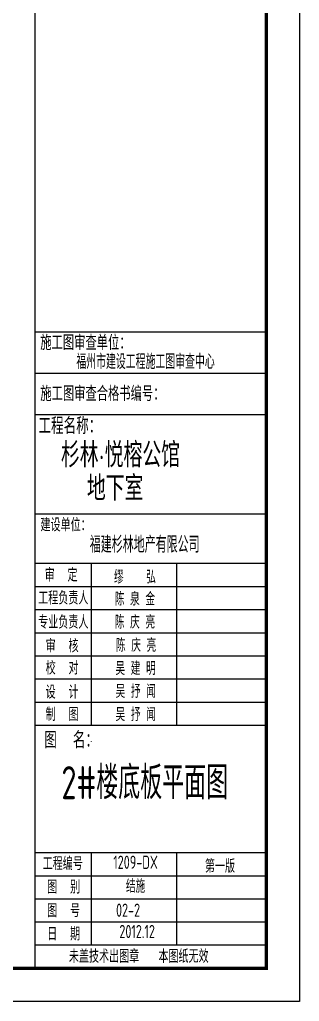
# Model space of a CAD drawing. Extents: x 627893 to 789462, y -407363 to 145317.
# Drawn here: x 733535 to 742006, y -4740 to 24960 of the extents above; entities that cross this region are included whole.
import ezdxf
from ezdxf.enums import TextEntityAlignment as Align

# ---------------------------------------------------------------- set-up
doc = ezdxf.new("R2010")
doc.units = 0
doc.header["$LTSCALE"] = 100
doc.layers.add('PUB_TITLE', color=4, linetype='CONTINUOUS')
doc.layers.add('TEXT', color=2, linetype='CONTINUOUS')
doc.styles.add('HZ', font='tssdeng.shx', dxfattribs={"width": 0.7, "bigfont": 'tssdchn.shx'})
doc.styles.add('HZTXT2', font='tssdeng.shx', dxfattribs={"width": 0.7, "bigfont": 'tssdchn.shx'})
doc.styles.get("Standard").update_dxf_attribs({"font": 'tssdeng.shx', "width": 0.7, "bigfont": 'tssdchn.shx'})
doc.styles.add('tssd_rein', font='tssdeng.shx', dxfattribs={"width": 0.7, "bigfont": 'hztxt.shx'})

msp = doc.modelspace()

# ---------------------------------------------------------------- linework, layer by layer
at = {"layer": 'PUB_TITLE'}
for p, q in [((734005.8, -3740.1), (734005.8, 53659.9)), ((734005.8, 15513.8), (741005.8, 15513.8)), ((734005.8, 14263.8), (741005.8, 14263.8)), ((734005.8, 13013.8), (741005.8, 13013.8)), ((734005.8, 10013.8), (741005.8, 10013.8)), ((734005.8, 8513.8), (741005.8, 8513.8)), ((735696.4, 8513.8), (735696.4, 3613.9)), ((738283.1, 8513.8), (738283.1, 3613.9)), ((734005.8, 7813.8), (741005.8, 7813.8)), ((734005.8, 7113.8), (741005.8, 7113.8)), ((734005.8, 6413.8), (741005.8, 6413.8)), ((734005.8, 5713.9), (741005.8, 5713.9)), ((734005.8, 5013.9), (741005.8, 5013.9)), ((734005.8, 4313.9), (741005.8, 4313.9)), ((734005.8, 3613.9), (741005.8, 3613.9)), ((735696.4, 3118.9), (735696.4, 3113.9)), ((734005.8, -240.1), (741005.8, -240.1)), ((735696.4, -240.1), (735696.4, -3040.1)), ((738283.1, -240.1), (738283.1, -3040.1)), ((734005.8, -940.1), (741005.8, -940.1)), ((741005.8, -1281.4), (741005.8, -2340.1)), ((734005.8, -1640.1), (741005.8, -1640.1)), ((741005.8, -2340.1), (734005.8, -2340.1)), ((741005.8, -3040.1), (734005.8, -3040.1))]:
    msp.add_line(p, q, dxfattribs=at)
msp.add_lwpolyline([(657905.8, -4740.1), (657905.8, 54659.9), (742005.8, 54659.9), (742005.8, -4740.1)], close=True, dxfattribs=at)
at = {"layer": 'PUB_TITLE', "const_width": 100}
msp.add_lwpolyline([(660405.8, -3740.1), (741005.8, -3740.1), (741005.8, 53659.9), (660405.8, 53659.9)], close=True, dxfattribs=at)

# ---------------------------------------------------------------- texts
at = {"layer": 'PUB_TITLE'}
for s, height, style, width, p in [('施工图审查单位：', 450, 'HZTXT2', 0.8, (735527.9, 15213.2)), ('施工图审查合格书编号：', 450, 'HZTXT2', 0.8, (736041.8, 13668.9)), ('工程名称：', 500, 'HZTXT2', 0.8, (735056.9, 12696.7)), ('建设单位：', 400, 'HZTXT2', 0.8, (734927.5, 9696.4)), ('审  定', 400, 'HZTXT2', 0.8, (734792.2, 8180.9)), ('工程负责人', 400, 'HZTXT2', 0.8, (734857.9, 7483.7)), ('专业负责人', 400, 'HZTXT2', 0.8, (734857.9, 6754.9)), ('审  核', 400, 'HZTXT2', 0.8, (734821, 6037)), ('校  对', 400, 'HZTXT2', 0.8, (734821.5, 5369.1)), ('设  计', 400, 'HZTXT2', 0.8, (734821, 4635.8)), ('制  图', 400, 'HZTXT2', 0.8, (734821, 3962.7)), ('图  名：', 500, 'HZTXT2', 0.8, (735094, 3193.8)), ('工程编号', 400, 'HZTXT2', 0.8, (734841, -547.8)), ('1209-DX', 400, 'tssd_rein', 0.7, (737045.6, -531.8)), ('第一版', 400, 'HZTXT2', 0.8, (739601.8, -627.4)), ('图  别', 400, 'HZTXT2', 0.8, (734868.7, -1265)), ('结施', 400, 'tssd_rein', 0.7, (737045.6, -1231.8)), ('图  号', 400, 'HZTXT2', 0.8, (734868.7, -1981.9)), ('日  期', 400, 'HZTXT2', 0.8, (734868.7, -2681.9)), ('2012.12', 400, 'tssd_rein', 0.7, (737092.6, -2627.1)), ('未盖技术出图章   本图纸无效', 400, 'HZTXT2', 0.8, (737142.4, -3351))]:
    msp.add_text(s, height=height, dxfattribs=dict(at, style=style, width=width)).set_placement(p, align=Align.MIDDLE)
at = {"layer": 'PUB_TITLE', "linetype": 'ByBlock', "style": 'HZ', "width": 0.7}
for s, height, p in [('福州市建设工程施工图审查中心  ', 450, (737538.2, 14638.9)), ('福建杉林地产有限公司', 500, (737321.5, 9104.4)), ('缪    弘', 400, (737026.7, 8119.1)), ('陈 泉 金', 400, (737026.7, 7456.8)), ('陈 庆 亮', 400, (737026.7, 6756.8)), ('陈 庆 亮', 400, (737061.6, 6056.9)), ('吴 建 明', 400, (737046, 5352.7)), ('吴 抒 闻', 400, (737050.1, 4660.9, 0)), ('吴 抒 闻', 400, (737050.1, 3960.9, 0))]:
    msp.add_text(s, height=height, dxfattribs=at).set_placement(p, align=Align.MIDDLE)
at = {"layer": 'PUB_TITLE', "style": 'HZTXT2', "width": 0.8}
for s, p in [('杉林·悦榕公馆', (734785.5, 11416.9)), ('地下室', (735571.7, 10409.5))]:
    msp.add_text(s, height=750, dxfattribs=at).set_placement(p)
at = {"layer": 'PUB_TITLE', "linetype": 'ByBlock', "width": 0.7}
msp.add_text('02-2', height=400, dxfattribs=at).set_placement((736454.2, -2181.4))
at = {"layer": 'TEXT', "width": 0.7}
msp.add_text('2#楼底板平面图', height=1000, dxfattribs=at).set_placement((734800.1, 1076.5), align=Align.BOTTOM_LEFT)

doc.saveas('drawing.dxf')
